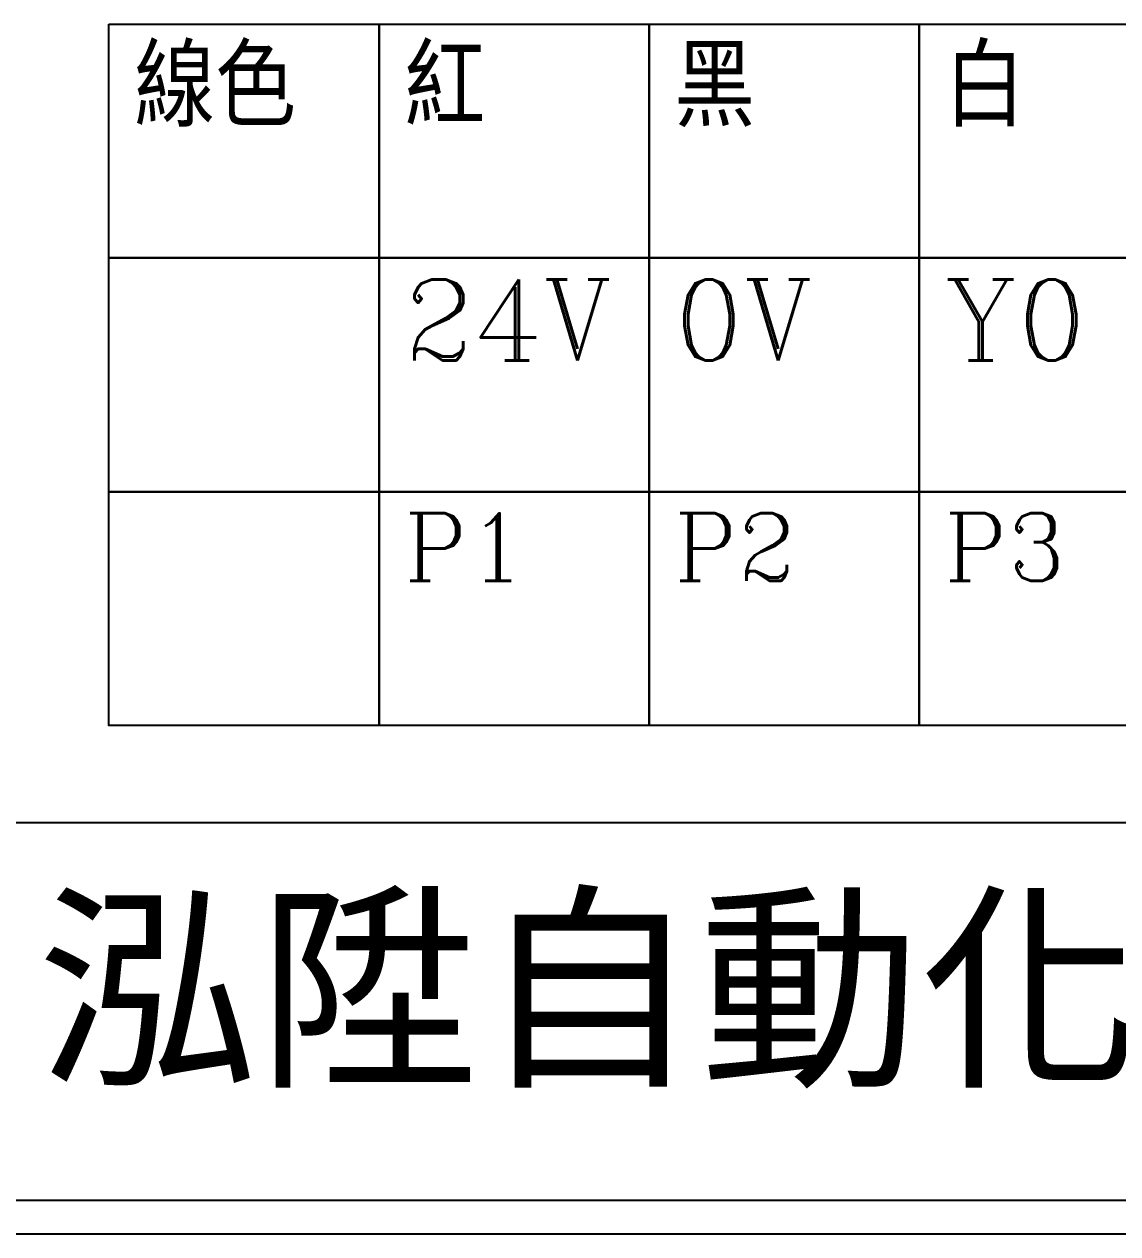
# Model space of a CAD drawing. Extents: x -24 to 263, y 255 to 459.
# Drawn here: x 14.54 to 55.09, y 255.48 to 300.31 of the extents above; entities that cross this region are included whole.
import ezdxf

# ---------------------------------------------------------------- set-up
doc = ezdxf.new("R2010")
doc.units = 0
doc.layers.get('0').update_dxf_attribs({"linetype": 'CONTINUOUS'})
doc.layers.add('圖框層', color=7, linetype='CONTINUOUS')
doc.styles.add('STSL', font='kaiu.ttf')

msp = doc.modelspace()

# ---------------------------------------------------------------- linework, layer by layer
for points in [[(17.688, 300.314), (27.698, 300.314), (27.698, 291.65), (17.688, 291.65)], [(27.698, 300.314), (37.708, 300.314), (37.708, 291.65), (27.698, 291.65)], [(37.708, 300.314), (47.718, 300.314), (47.718, 291.65), (37.708, 291.65)], [(47.718, 300.314), (57.728, 300.314), (57.728, 291.65), (47.718, 291.65)], [(17.688, 291.65), (27.698, 291.65), (27.698, 282.985), (17.688, 282.985)], [(27.698, 291.65), (37.708, 291.65), (37.708, 282.985), (27.698, 282.985)], [(37.708, 291.65), (47.718, 291.65), (47.718, 282.985), (37.708, 282.985)], [(47.718, 291.65), (57.728, 291.65), (57.728, 282.985), (47.718, 282.985)], [(17.688, 282.985), (27.698, 282.985), (27.698, 274.321), (17.688, 274.321)], [(27.698, 282.985), (37.708, 282.985), (37.708, 274.321), (27.698, 274.321)], [(37.708, 282.985), (47.718, 282.985), (47.718, 274.321), (37.708, 274.321)], [(47.718, 282.985), (57.728, 282.985), (57.728, 274.321), (47.718, 274.321)]]:
    msp.add_lwpolyline(points, close=True)
at = {"layer": '圖框層', "color": 7}
for p, q in [((-22.334, 270.73), (262.167, 270.73)), ((-22.334, 256.73), (262.167, 256.73)), ((-23.584, 255.48), (263.416, 255.48))]:
    msp.add_line(p, q, dxfattribs=at)

# ---------------------------------------------------------------- texts
at = {"width": 8.29132, "attachment_point": 1}
for s, insert, char_height in [('{\\Fromanc,chineset|c136;線色}', (18.623, 299.514), 3), ('{\\Fromanc,chineset|c136;紅}', (28.633, 299.514), 3), ('{\\Fromanc,chineset|c136;黑}', (38.643, 299.514), 3), ('{\\Fromanc,chineset|c136;白}', (48.653, 299.514), 3), ('{\\Fromanc,chineset|c136;24V}', (28.633, 290.849), 3), ('{\\Fromanc,chineset|c136;0V}', (38.643, 290.849), 3), ('{\\Fromanc,chineset|c136;Y0}', (48.653, 290.849), 3), ('{\\Fromanc,chineset|c136;P1}', (28.633, 282.185), 2.5), ('{\\Fromanc,chineset|c136;P2}', (38.643, 282.185), 2.5), ('{\\Fromanc,chineset|c136;P3}', (48.653, 282.185), 2.5)]:
    msp.add_mtext(s, dxfattribs=dict(at, insert=insert, char_height=char_height))
at = {"layer": '圖框層', "color": 4, "style": 'STSL'}
msp.add_text('泓陞自動化科技有限公司', height=6, dxfattribs=at).set_placement((15.02, 261.556))

doc.saveas('drawing.dxf')
